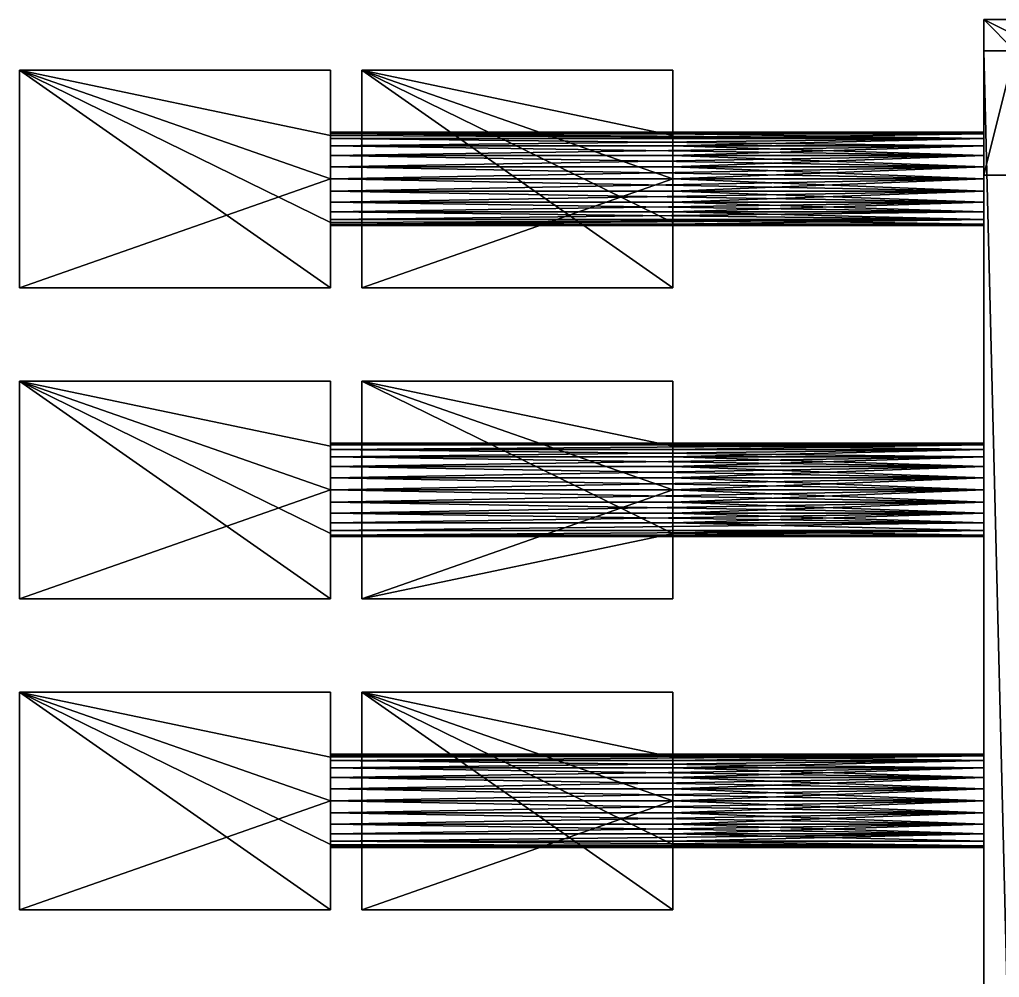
# Model space of a CAD drawing. Header units: metres. Extents: x -31 to 32, y 1.6 to 63.2.
# Drawn here: x -31 to 0.5, y 32.45 to 63.25 of the extents above; entities that cross this region are included whole.
import ezdxf

# ---------------------------------------------------------------- set-up
doc = ezdxf.new("R2010")
doc.units = ezdxf.units.M

msp = doc.modelspace()

# ---------------------------------------------------------------- linework, layer by layer
at = {"layer": 'STL2DXF'}
for points in [[(0, 6.25, -6.299), (32, 63.25, -6.299), (32, 6.25, -6.299)], [(32, 63.25, -6.299), (0, 6.25, -6.299), (0, 63.25, -6.299)], [(2, 63.25, 9.101), (0, 63.25, 1.201), (0, 63.25, 9.101)], [(0, 63.25, 1.201), (2, 63.25, 9.101), (3, 63.25, 7.201)], [(0, 63.25, 1.201), (3, 63.25, 7.201), (3, 63.25, 4.201)], [(0, 63.25, 9.101), (2, 62.25, 9.101), (2, 63.25, 9.101)], [(2, 62.25, 9.101), (0, 63.25, 9.101), (0, 62.25, 9.101)], [(3.5, 63.25, 4.201), (32, 63.25, -6.299), (0, 63.25, 0.701)], [(0, 63.25, 0.701), (32, 63.25, -6.299), (0, 63.25, -6.299)], [(3, 63.25, 4.201), (1, 62.25, 2.201), (0, 63.25, 1.201)], [(1, 62.25, 1.701), (3.5, 63.25, 4.201), (0, 63.25, 0.701)], [(0, 63.25, 0.701), (0, 58.25, -4.299), (1, 62.25, 1.701)], [(0, 63.25, 1.201), (1, 62.25, 2.201), (0, 58.25, -3.799)], [(0, 63.25, 9.101), (0, 62.25, 7.201), (0, 62.25, 9.101)], [(0, 58.25, -3.799), (0, 62.25, 7.201), (0, 63.25, 1.201)], [(0, 63.25, 1.201), (0, 62.25, 7.201), (0, 63.25, 9.101)], [(0, 6.25, 0.701), (0, 63.25, -6.299), (0, 6.25, -6.299)], [(0, 63.25, -6.299), (0, 6.25, 0.701), (0, 58.25, -4.299)], [(0, 63.25, -6.299), (0, 58.25, -4.299), (0, 63.25, 0.701)], [(0, 62.25, 7.201), (1, 21.9, 7.201), (1, 62.25, 7.201)], [(0, 1.65, 7.201), (1, 21.9, 7.201), (0, 62.25, 7.201)], [(0, 62.25, 9.101), (3, 62.25, 7.201), (2, 62.25, 9.101)], [(3, 62.25, 7.201), (0, 62.25, 9.101), (0, 62.25, 7.201)], [(3, 62.25, 7.201), (0, 62.25, 7.201), (1, 62.25, 7.201)], [(0, 58.25, -4.299), (1, 58.25, -3.299), (1, 62.25, 1.701)], [(0, 58.25, -3.799), (1, 62.25, 2.201), (1, 58.25, -2.799)], [(0, 62.25, 7.201), (0, 1.65, 6.201), (0, 1.65, 7.201)], [(0, 1.65, 6.201), (0, 62.25, 7.201), (0, 6.25, 0.701)], [(0, 6.25, 0.701), (0, 62.25, 7.201), (0, 58.25, -3.799)], [(-21, 61.625, 10.125), (-31, 61.625, 12.125), (-21, 61.625, 12.125)], [(-31, 61.625, 12.125), (-21, 61.625, 10.125), (-31, 61.625, 10.125)], [(-31, 61.625, 10.125), (-21, 54.625, 10.125), (-31, 54.625, 10.125)], [(-21, 54.625, 10.125), (-31, 61.625, 10.125), (-21, 56.722, 10.125)], [(-21, 56.722, 10.125), (-31, 61.625, 10.125), (-21, 59.528, 10.125)], [(-21, 59.528, 10.125), (-31, 61.625, 10.125), (-21, 61.625, 10.125)], [(-31, 54.625, 12.125), (-31, 61.625, 10.125), (-31, 54.625, 10.125)], [(-31, 61.625, 10.125), (-31, 54.625, 12.125), (-31, 61.625, 12.125)], [(-31, 54.625, 12.125), (-21, 58.125, 12.125), (-31, 61.625, 12.125)], [(-31, 61.625, 12.125), (-21, 58.125, 12.125), (-21, 61.625, 12.125)], [(-21, 61.625, 12.125), (-21, 59.528, 10.125), (-21, 61.625, 10.125)], [(-21, 59.528, 10.125), (-21, 61.625, 12.125), (-21, 59.574, 10.237)], [(-21, 59.574, 10.237), (-21, 61.625, 12.125), (-21, 59.625, 10.625)], [(-21, 59.625, 10.625), (-21, 61.625, 12.125), (-21, 59.574, 11.013)], [(-21, 59.574, 11.013), (-21, 61.625, 12.125), (-21, 59.424, 11.375)], [(-21, 59.424, 11.375), (-21, 61.625, 12.125), (-21, 59.186, 11.686)], [(-21, 59.186, 11.686), (-21, 61.625, 12.125), (-21, 58.875, 11.924)], [(-21, 58.875, 11.924), (-21, 61.625, 12.125), (-21, 58.513, 12.074)], [(-21, 58.513, 12.074), (-21, 61.625, 12.125), (-21, 58.125, 12.125)], [(-20, 54.625, 22.125), (-10, 58.125, 22.125), (-20, 61.625, 22.125)], [(-20, 61.625, 22.125), (-10, 58.125, 22.125), (-10, 61.625, 22.125)], [(-10, 61.625, 20.125), (-20, 61.625, 22.125), (-10, 61.625, 22.125)], [(-20, 61.625, 22.125), (-10, 61.625, 20.125), (-20, 61.625, 20.125)], [(-20, 54.625, 22.125), (-20, 61.625, 20.125), (-20, 54.625, 20.125)], [(-20, 61.625, 20.125), (-20, 54.625, 22.125), (-20, 61.625, 22.125)], [(-20, 61.625, 20.125), (-10, 54.625, 20.125), (-20, 54.625, 20.125)], [(-10, 54.625, 20.125), (-20, 61.625, 20.125), (-10, 56.722, 20.125)], [(-10, 56.722, 20.125), (-20, 61.625, 20.125), (-10, 59.528, 20.125)], [(-10, 59.528, 20.125), (-20, 61.625, 20.125), (-10, 61.625, 20.125)], [(-10, 59.574, 20.237), (-10, 61.625, 20.125), (-10, 59.528, 20.125)], [(-10, 61.625, 20.125), (-10, 59.574, 20.237), (-10, 61.625, 22.125)], [(-10, 61.625, 22.125), (-10, 59.574, 20.237), (-10, 59.625, 20.625)], [(-10, 61.625, 22.125), (-10, 59.625, 20.625), (-10, 59.574, 21.013)], [(-10, 61.625, 22.125), (-10, 59.574, 21.013), (-10, 59.424, 21.375)], [(-10, 61.625, 22.125), (-10, 59.424, 21.375), (-10, 59.186, 21.686)], [(-10, 61.625, 22.125), (-10, 59.186, 21.686), (-10, 58.875, 21.924)], [(-10, 61.625, 22.125), (-10, 58.875, 21.924), (-10, 58.513, 22.074)], [(-10, 61.625, 22.125), (-10, 58.513, 22.074), (-10, 58.125, 22.125)], [(0, 59.625, 10.625), (-21, 59.574, 11.013), (0, 59.574, 11.013)], [(-21, 59.574, 11.013), (0, 59.625, 10.625), (-21, 59.625, 10.625)], [(-21, 59.574, 10.237), (0, 59.625, 10.625), (0, 59.574, 10.237)], [(0, 59.625, 10.625), (-21, 59.574, 10.237), (-21, 59.625, 10.625)], [(-21, 59.574, 11.013), (0, 59.424, 11.375), (0, 59.574, 11.013)], [(0, 59.424, 11.375), (-21, 59.574, 11.013), (-21, 59.424, 11.375)], [(0, 59.424, 9.875), (-21, 59.574, 10.237), (0, 59.574, 10.237)], [(-21, 59.574, 10.237), (0, 59.424, 9.875), (-21, 59.528, 10.125)], [(-10, 59.625, 20.625), (0, 59.574, 21.013), (0, 59.625, 20.625)], [(0, 59.574, 21.013), (-10, 59.625, 20.625), (-10, 59.574, 21.013)], [(-10, 59.574, 20.237), (0, 59.625, 20.625), (0, 59.574, 20.237)], [(0, 59.625, 20.625), (-10, 59.574, 20.237), (-10, 59.625, 20.625)], [(0, 59.574, 21.013), (-10, 59.424, 21.375), (0, 59.424, 21.375)], [(-10, 59.424, 21.375), (0, 59.574, 21.013), (-10, 59.574, 21.013)], [(0, 59.424, 19.875), (-10, 59.574, 20.237), (0, 59.574, 20.237)], [(-10, 59.574, 20.237), (0, 59.424, 19.875), (-10, 59.424, 19.875)], [(-10, 59.574, 20.237), (-10, 59.424, 19.875), (-10, 59.528, 20.125)], [(0, 56.625, 10.625), (0, 59.574, 10.237), (0, 59.625, 10.625)], [(0, 56.625, 10.625), (0, 59.625, 10.625), (0, 59.574, 11.013)], [(0, 56.676, 20.237), (0, 59.574, 20.237), (0, 59.625, 20.625)], [(0, 56.676, 20.237), (0, 59.625, 20.625), (0, 56.625, 20.625)], [(0, 56.625, 20.625), (0, 59.625, 20.625), (0, 59.574, 21.013)], [(0, 56.826, 9.875), (0, 59.424, 9.875), (0, 59.574, 10.237)], [(0, 56.826, 9.875), (0, 59.574, 10.237), (0, 56.676, 10.237)], [(0, 56.676, 10.237), (0, 59.574, 10.237), (0, 56.625, 10.625)], [(0, 56.625, 10.625), (0, 59.574, 11.013), (0, 56.676, 11.013)], [(0, 56.676, 11.013), (0, 59.574, 11.013), (0, 59.424, 11.375)], [(0, 56.826, 19.875), (0, 59.424, 19.875), (0, 59.574, 20.237)], [(0, 56.826, 19.875), (0, 59.574, 20.237), (0, 56.676, 20.237)], [(0, 56.625, 20.625), (0, 59.574, 21.013), (0, 56.676, 21.013)], [(0, 56.676, 21.013), (0, 59.574, 21.013), (0, 56.826, 21.375)], [(0, 56.826, 21.375), (0, 59.574, 21.013), (0, 59.424, 21.375)], [(-21, 59.424, 9.875), (-21, 56.722, 10.125), (-21, 59.528, 10.125)], [(-21, 59.424, 9.875), (-21, 59.528, 10.125), (0, 59.424, 9.875)], [(-21, 59.186, 9.564), (-21, 56.826, 9.875), (-21, 59.424, 9.875)], [(-21, 59.424, 9.875), (-21, 56.826, 9.875), (-21, 56.722, 10.125)], [(-21, 59.424, 11.375), (0, 59.186, 11.686), (0, 59.424, 11.375)], [(0, 59.186, 11.686), (-21, 59.424, 11.375), (-21, 59.186, 11.686)], [(-21, 59.186, 9.564), (0, 59.424, 9.875), (0, 59.186, 9.564)], [(0, 59.424, 9.875), (-21, 59.186, 9.564), (-21, 59.424, 9.875)], [(-10, 59.424, 19.875), (-10, 56.722, 20.125), (-10, 59.528, 20.125)], [(-10, 59.186, 19.564), (0, 59.424, 19.875), (0, 59.186, 19.564)], [(0, 59.424, 19.875), (-10, 59.186, 19.564), (-10, 59.424, 19.875)], [(0, 59.424, 21.375), (-10, 59.186, 21.686), (0, 59.186, 21.686)], [(-10, 59.186, 21.686), (0, 59.424, 21.375), (-10, 59.424, 21.375)], [(-10, 59.186, 19.564), (-10, 56.826, 19.875), (-10, 59.424, 19.875)], [(-10, 59.424, 19.875), (-10, 56.826, 19.875), (-10, 56.722, 20.125)], [(0, 57.064, 9.564), (0, 59.186, 9.564), (0, 59.424, 9.875)], [(0, 57.064, 9.564), (0, 59.424, 9.875), (0, 56.826, 9.875)], [(0, 56.676, 11.013), (0, 59.424, 11.375), (0, 56.826, 11.375)], [(0, 56.826, 11.375), (0, 59.424, 11.375), (0, 57.064, 11.686)], [(0, 57.064, 11.686), (0, 59.424, 11.375), (0, 59.186, 11.686)], [(0, 57.064, 19.564), (0, 59.186, 19.564), (0, 59.424, 19.875)], [(0, 57.064, 19.564), (0, 59.424, 19.875), (0, 56.826, 19.875)], [(0, 56.826, 21.375), (0, 59.424, 21.375), (0, 59.186, 21.686)], [(-21, 58.875, 9.326), (-21, 57.064, 9.564), (-21, 59.186, 9.564)], [(-21, 59.186, 9.564), (-21, 57.064, 9.564), (-21, 56.826, 9.875)], [(0, 59.186, 11.686), (-21, 58.875, 11.924), (0, 58.875, 11.924)], [(-21, 58.875, 11.924), (0, 59.186, 11.686), (-21, 59.186, 11.686)], [(-21, 59.186, 9.564), (0, 58.875, 9.326), (-21, 58.875, 9.326)], [(0, 58.875, 9.326), (-21, 59.186, 9.564), (0, 59.186, 9.564)], [(0, 59.186, 21.686), (-10, 58.875, 21.924), (0, 58.875, 21.924)], [(-10, 58.875, 21.924), (0, 59.186, 21.686), (-10, 59.186, 21.686)], [(-10, 59.186, 19.564), (0, 58.875, 19.326), (-10, 58.875, 19.326)], [(0, 58.875, 19.326), (-10, 59.186, 19.564), (0, 59.186, 19.564)], [(-10, 58.875, 19.326), (-10, 57.064, 19.564), (-10, 59.186, 19.564)], [(-10, 59.186, 19.564), (-10, 57.064, 19.564), (-10, 56.826, 19.875)], [(0, 57.064, 9.564), (0, 58.875, 9.326), (0, 59.186, 9.564)], [(0, 57.064, 11.686), (0, 59.186, 11.686), (0, 58.875, 11.924)], [(0, 57.375, 19.326), (0, 58.875, 19.326), (0, 59.186, 19.564)], [(0, 57.375, 19.326), (0, 59.186, 19.564), (0, 57.064, 19.564)], [(0, 56.826, 21.375), (0, 59.186, 21.686), (0, 57.064, 21.686)], [(0, 57.064, 21.686), (0, 59.186, 21.686), (0, 58.875, 21.924)], [(-21, 58.513, 9.176), (-21, 57.375, 9.326), (-21, 58.875, 9.326)], [(-21, 58.875, 9.326), (-21, 57.375, 9.326), (-21, 57.064, 9.564)], [(0, 58.875, 11.924), (-21, 58.513, 12.074), (0, 58.513, 12.074)], [(-21, 58.513, 12.074), (0, 58.875, 11.924), (-21, 58.875, 11.924)], [(-21, 58.875, 9.326), (0, 58.513, 9.176), (-21, 58.513, 9.176)], [(0, 58.513, 9.176), (-21, 58.875, 9.326), (0, 58.875, 9.326)], [(-10, 58.875, 19.326), (0, 58.513, 19.176), (-10, 58.513, 19.176)], [(0, 58.513, 19.176), (-10, 58.875, 19.326), (0, 58.875, 19.326)], [(0, 58.875, 21.924), (-10, 58.513, 22.074), (0, 58.513, 22.074)], [(-10, 58.513, 22.074), (0, 58.875, 21.924), (-10, 58.875, 21.924)], [(-10, 58.513, 19.176), (-10, 57.375, 19.326), (-10, 58.875, 19.326)], [(-10, 58.875, 19.326), (-10, 57.375, 19.326), (-10, 57.064, 19.564)], [(0, 57.737, 9.176), (0, 58.513, 9.176), (0, 58.875, 9.326)], [(0, 57.737, 9.176), (0, 58.875, 9.326), (0, 57.375, 9.326)], [(0, 57.375, 9.326), (0, 58.875, 9.326), (0, 57.064, 9.564)], [(0, 57.064, 11.686), (0, 58.875, 11.924), (0, 57.375, 11.924)], [(0, 57.375, 11.924), (0, 58.875, 11.924), (0, 58.513, 12.074)], [(0, 57.737, 19.176), (0, 58.513, 19.176), (0, 58.875, 19.326)], [(0, 57.737, 19.176), (0, 58.875, 19.326), (0, 57.375, 19.326)], [(0, 57.064, 21.686), (0, 58.875, 21.924), (0, 57.375, 21.924)], [(0, 57.375, 21.924), (0, 58.875, 21.924), (0, 58.513, 22.074)], [(-21, 57.737, 9.176), (-21, 58.513, 9.176), (-21, 58.125, 9.125)], [(-21, 58.513, 9.176), (-21, 57.737, 9.176), (-21, 57.375, 9.326)], [(0, 58.513, 12.074), (-21, 58.125, 12.125), (0, 58.125, 12.125)], [(-21, 58.125, 12.125), (0, 58.513, 12.074), (-21, 58.513, 12.074)], [(-21, 58.513, 9.176), (0, 58.125, 9.125), (-21, 58.125, 9.125)], [(0, 58.125, 9.125), (-21, 58.513, 9.176), (0, 58.513, 9.176)], [(-10, 58.513, 19.176), (0, 58.125, 19.125), (-10, 58.125, 19.125)], [(0, 58.125, 19.125), (-10, 58.513, 19.176), (0, 58.513, 19.176)], [(0, 58.513, 22.074), (-10, 58.125, 22.125), (0, 58.125, 22.125)], [(-10, 58.125, 22.125), (0, 58.513, 22.074), (-10, 58.513, 22.074)], [(-10, 57.737, 19.176), (-10, 58.513, 19.176), (-10, 58.125, 19.125)], [(-10, 58.513, 19.176), (-10, 57.737, 19.176), (-10, 57.375, 19.326)], [(0, 58.513, 9.176), (0, 57.737, 9.176), (0, 58.125, 9.125)], [(0, 57.375, 11.924), (0, 58.513, 12.074), (0, 57.737, 12.074)], [(0, 57.737, 12.074), (0, 58.513, 12.074), (0, 58.125, 12.125)], [(0, 58.513, 19.176), (0, 57.737, 19.176), (0, 58.125, 19.125)], [(0, 57.375, 21.924), (0, 58.513, 22.074), (0, 57.737, 22.074)], [(0, 57.737, 22.074), (0, 58.513, 22.074), (0, 58.125, 22.125)], [(-21, 58.125, 12.125), (-31, 54.625, 12.125), (-21, 54.625, 12.125)], [(-21, 58.125, 9.125), (0, 57.737, 9.176), (-21, 57.737, 9.176)], [(0, 57.737, 9.176), (-21, 58.125, 9.125), (0, 58.125, 9.125)], [(0, 58.125, 12.125), (-21, 57.737, 12.074), (0, 57.737, 12.074)], [(-21, 57.737, 12.074), (0, 58.125, 12.125), (-21, 58.125, 12.125)], [(-21, 54.625, 12.125), (-21, 57.737, 12.074), (-21, 58.125, 12.125)], [(-10, 58.125, 22.125), (-20, 54.625, 22.125), (-10, 54.625, 22.125)], [(0, 58.125, 22.125), (-10, 57.737, 22.074), (0, 57.737, 22.074)], [(-10, 57.737, 22.074), (0, 58.125, 22.125), (-10, 58.125, 22.125)], [(-10, 58.125, 19.125), (0, 57.737, 19.176), (-10, 57.737, 19.176)], [(0, 57.737, 19.176), (-10, 58.125, 19.125), (0, 58.125, 19.125)], [(-10, 54.625, 22.125), (-10, 57.737, 22.074), (-10, 58.125, 22.125)], [(1, 58.25, -3.299), (0, 58.25, -3.799), (1, 58.25, -2.799)], [(0, 58.25, -3.799), (1, 58.25, -3.299), (0, 58.25, -4.299)], [(0, 58.25, -4.299), (0, 6.25, 0.701), (0, 58.25, -3.799)], [(-21, 57.737, 9.176), (0, 57.375, 9.326), (-21, 57.375, 9.326)], [(0, 57.375, 9.326), (-21, 57.737, 9.176), (0, 57.737, 9.176)], [(0, 57.737, 12.074), (-21, 57.375, 11.924), (0, 57.375, 11.924)], [(-21, 57.375, 11.924), (0, 57.737, 12.074), (-21, 57.737, 12.074)], [(-21, 54.625, 12.125), (-21, 57.375, 11.924), (-21, 57.737, 12.074)], [(0, 57.737, 22.074), (-10, 57.375, 21.924), (0, 57.375, 21.924)], [(-10, 57.375, 21.924), (0, 57.737, 22.074), (-10, 57.737, 22.074)], [(-10, 57.737, 19.176), (0, 57.375, 19.326), (-10, 57.375, 19.326)], [(0, 57.375, 19.326), (-10, 57.737, 19.176), (0, 57.737, 19.176)], [(-10, 54.625, 22.125), (-10, 57.375, 21.924), (-10, 57.737, 22.074)], [(-21, 57.375, 9.326), (0, 57.064, 9.564), (-21, 57.064, 9.564)], [(0, 57.064, 9.564), (-21, 57.375, 9.326), (0, 57.375, 9.326)], [(0, 57.375, 11.924), (-21, 57.064, 11.686), (0, 57.064, 11.686)], [(-21, 57.064, 11.686), (0, 57.375, 11.924), (-21, 57.375, 11.924)], [(-21, 54.625, 12.125), (-21, 57.064, 11.686), (-21, 57.375, 11.924)], [(0, 57.375, 21.924), (-10, 57.064, 21.686), (0, 57.064, 21.686)], [(-10, 57.064, 21.686), (0, 57.375, 21.924), (-10, 57.375, 21.924)], [(-10, 57.375, 19.326), (0, 57.064, 19.564), (-10, 57.064, 19.564)], [(0, 57.064, 19.564), (-10, 57.375, 19.326), (0, 57.375, 19.326)], [(-10, 54.625, 22.125), (-10, 57.064, 21.686), (-10, 57.375, 21.924)], [(-21, 56.826, 9.875), (0, 57.064, 9.564), (0, 56.826, 9.875)], [(0, 57.064, 9.564), (-21, 56.826, 9.875), (-21, 57.064, 9.564)], [(-21, 57.064, 11.686), (0, 56.826, 11.375), (0, 57.064, 11.686)], [(0, 56.826, 11.375), (-21, 57.064, 11.686), (-21, 56.826, 11.375)], [(-21, 54.625, 12.125), (-21, 56.826, 11.375), (-21, 57.064, 11.686)], [(-10, 57.064, 21.686), (0, 56.826, 21.375), (0, 57.064, 21.686)], [(0, 56.826, 21.375), (-10, 57.064, 21.686), (-10, 56.826, 21.375)], [(0, 56.826, 19.875), (-10, 57.064, 19.564), (0, 57.064, 19.564)], [(-10, 57.064, 19.564), (0, 56.826, 19.875), (-10, 56.826, 19.875)], [(-10, 54.625, 22.125), (-10, 56.826, 21.375), (-10, 57.064, 21.686)], [(-21, 56.676, 10.237), (0, 56.826, 9.875), (0, 56.676, 10.237)], [(0, 56.826, 9.875), (-21, 56.676, 10.237), (-21, 56.722, 10.125)], [(0, 56.826, 9.875), (-21, 56.722, 10.125), (-21, 56.826, 9.875)], [(0, 56.826, 11.375), (-21, 56.676, 11.013), (0, 56.676, 11.013)], [(-21, 56.676, 11.013), (0, 56.826, 11.375), (-21, 56.826, 11.375)], [(-21, 54.625, 12.125), (-21, 56.676, 11.013), (-21, 56.826, 11.375)], [(-21, 56.676, 10.237), (-21, 54.625, 10.125), (-21, 56.722, 10.125)], [(-10, 56.826, 21.375), (0, 56.676, 21.013), (0, 56.826, 21.375)], [(0, 56.676, 21.013), (-10, 56.826, 21.375), (-10, 56.676, 21.013)], [(-10, 56.676, 20.237), (0, 56.826, 19.875), (0, 56.676, 20.237)], [(0, 56.826, 19.875), (-10, 56.676, 20.237), (-10, 56.826, 19.875)], [(-10, 56.826, 19.875), (-10, 56.676, 20.237), (-10, 56.722, 20.125)], [(-10, 54.625, 22.125), (-10, 56.676, 21.013), (-10, 56.826, 21.375)], [(-10, 56.676, 20.237), (-10, 54.625, 20.125), (-10, 56.722, 20.125)], [(0, 56.625, 10.625), (-21, 56.676, 10.237), (0, 56.676, 10.237)], [(-21, 56.676, 10.237), (0, 56.625, 10.625), (-21, 56.625, 10.625)], [(-21, 56.676, 11.013), (0, 56.625, 10.625), (0, 56.676, 11.013)], [(0, 56.625, 10.625), (-21, 56.676, 11.013), (-21, 56.625, 10.625)], [(-21, 54.625, 10.125), (-21, 56.676, 10.237), (-21, 54.625, 12.125)], [(-21, 54.625, 12.125), (-21, 56.676, 10.237), (-21, 56.625, 10.625)], [(-21, 54.625, 12.125), (-21, 56.625, 10.625), (-21, 56.676, 11.013)], [(-10, 56.625, 20.625), (0, 56.676, 20.237), (0, 56.625, 20.625)], [(0, 56.676, 20.237), (-10, 56.625, 20.625), (-10, 56.676, 20.237)], [(0, 56.676, 21.013), (-10, 56.625, 20.625), (0, 56.625, 20.625)], [(-10, 56.625, 20.625), (0, 56.676, 21.013), (-10, 56.676, 21.013)], [(-10, 54.625, 20.125), (-10, 56.676, 20.237), (-10, 54.625, 22.125)], [(-10, 54.625, 22.125), (-10, 56.676, 20.237), (-10, 56.625, 20.625)], [(-10, 54.625, 22.125), (-10, 56.625, 20.625), (-10, 56.676, 21.013)], [(-31, 54.625, 12.125), (-21, 54.625, 10.125), (-21, 54.625, 12.125)], [(-21, 54.625, 10.125), (-31, 54.625, 12.125), (-31, 54.625, 10.125)], [(-10, 54.625, 22.125), (-20, 54.625, 20.125), (-10, 54.625, 20.125)], [(-20, 54.625, 20.125), (-10, 54.625, 22.125), (-20, 54.625, 22.125)], [(-31, 44.625, 12.125), (-21, 48.125, 12.125), (-31, 51.625, 12.125)], [(-31, 51.625, 12.125), (-21, 48.125, 12.125), (-21, 51.625, 12.125)], [(-21, 51.625, 10.125), (-31, 51.625, 12.125), (-21, 51.625, 12.125)], [(-31, 51.625, 12.125), (-21, 51.625, 10.125), (-31, 51.625, 10.125)], [(-31, 51.625, 10.125), (-21, 44.625, 10.125), (-31, 44.625, 10.125)], [(-21, 44.625, 10.125), (-31, 51.625, 10.125), (-21, 46.722, 10.125)], [(-21, 46.722, 10.125), (-31, 51.625, 10.125), (-21, 49.528, 10.125)], [(-21, 49.528, 10.125), (-31, 51.625, 10.125), (-21, 51.625, 10.125)], [(-31, 44.625, 10.125), (-31, 51.625, 12.125), (-31, 51.625, 10.125)], [(-31, 51.625, 12.125), (-31, 44.625, 10.125), (-31, 44.625, 12.125)], [(-21, 51.625, 12.125), (-21, 49.528, 10.125), (-21, 51.625, 10.125)], [(-21, 49.528, 10.125), (-21, 51.625, 12.125), (-21, 49.574, 10.237)], [(-21, 49.574, 10.237), (-21, 51.625, 12.125), (-21, 49.625, 10.625)], [(-21, 49.625, 10.625), (-21, 51.625, 12.125), (-21, 49.574, 11.013)], [(-21, 49.574, 11.013), (-21, 51.625, 12.125), (-21, 49.424, 11.375)], [(-21, 49.424, 11.375), (-21, 51.625, 12.125), (-21, 49.186, 11.686)], [(-21, 49.186, 11.686), (-21, 51.625, 12.125), (-21, 48.875, 11.924)], [(-21, 48.875, 11.924), (-21, 51.625, 12.125), (-21, 48.513, 12.074)], [(-21, 48.513, 12.074), (-21, 51.625, 12.125), (-21, 48.125, 12.125)], [(-20, 44.625, 22.125), (-10, 48.125, 22.125), (-20, 51.625, 22.125)], [(-20, 51.625, 22.125), (-10, 48.125, 22.125), (-10, 51.625, 22.125)], [(-20, 51.625, 20.125), (-10, 51.625, 22.125), (-10, 51.625, 20.125)], [(-10, 51.625, 22.125), (-20, 51.625, 20.125), (-20, 51.625, 22.125)], [(-20, 44.625, 22.125), (-20, 51.625, 20.125), (-20, 44.625, 20.125)], [(-20, 51.625, 20.125), (-20, 44.625, 22.125), (-20, 51.625, 22.125)], [(-10, 46.722, 20.125), (-20, 44.625, 20.125), (-20, 51.625, 20.125)], [(-10, 46.722, 20.125), (-20, 51.625, 20.125), (-10, 49.528, 20.125)], [(-10, 49.528, 20.125), (-20, 51.625, 20.125), (-10, 51.625, 20.125)], [(-10, 49.574, 20.237), (-10, 51.625, 20.125), (-10, 49.528, 20.125)], [(-10, 51.625, 20.125), (-10, 49.574, 20.237), (-10, 51.625, 22.125)], [(-10, 51.625, 22.125), (-10, 49.574, 20.237), (-10, 49.625, 20.625)], [(-10, 51.625, 22.125), (-10, 49.625, 20.625), (-10, 49.574, 21.013)], [(-10, 51.625, 22.125), (-10, 49.574, 21.013), (-10, 49.424, 21.375)], [(-10, 51.625, 22.125), (-10, 49.424, 21.375), (-10, 49.186, 21.686)], [(-10, 51.625, 22.125), (-10, 49.186, 21.686), (-10, 48.875, 21.924)], [(-10, 51.625, 22.125), (-10, 48.875, 21.924), (-10, 48.513, 22.074)], [(-10, 51.625, 22.125), (-10, 48.513, 22.074), (-10, 48.125, 22.125)], [(-21, 49.625, 10.625), (0, 49.574, 11.013), (0, 49.625, 10.625)], [(0, 49.574, 11.013), (-21, 49.625, 10.625), (-21, 49.574, 11.013)], [(-21, 49.574, 10.237), (0, 49.625, 10.625), (0, 49.574, 10.237)], [(0, 49.625, 10.625), (-21, 49.574, 10.237), (-21, 49.625, 10.625)], [(0, 49.574, 11.013), (-21, 49.424, 11.375), (0, 49.424, 11.375)], [(-21, 49.424, 11.375), (0, 49.574, 11.013), (-21, 49.574, 11.013)], [(-21, 49.424, 9.875), (0, 49.574, 10.237), (0, 49.424, 9.875)], [(0, 49.574, 10.237), (-21, 49.424, 9.875), (-21, 49.574, 10.237)], [(-21, 49.574, 10.237), (-21, 49.424, 9.875), (-21, 49.528, 10.125)], [(-21, 49.424, 9.875), (-21, 46.722, 10.125), (-21, 49.528, 10.125)], [(-10, 49.625, 20.625), (0, 49.574, 21.013), (0, 49.625, 20.625)], [(0, 49.574, 21.013), (-10, 49.625, 20.625), (-10, 49.574, 21.013)], [(0, 49.574, 20.237), (-10, 49.625, 20.625), (0, 49.625, 20.625)], [(-10, 49.625, 20.625), (0, 49.574, 20.237), (-10, 49.574, 20.237)], [(-10, 49.574, 21.013), (0, 49.424, 21.375), (0, 49.574, 21.013)], [(0, 49.424, 21.375), (-10, 49.574, 21.013), (-10, 49.424, 21.375)], [(-10, 49.424, 19.875), (0, 49.574, 20.237), (0, 49.424, 19.875)], [(0, 49.574, 20.237), (-10, 49.424, 19.875), (-10, 49.528, 20.125)], [(-10, 49.574, 20.237), (0, 49.574, 20.237), (-10, 49.528, 20.125)], [(-10, 49.424, 19.875), (-10, 46.722, 20.125), (-10, 49.528, 20.125)], [(0, 46.625, 10.625), (0, 49.574, 10.237), (0, 49.625, 10.625)], [(0, 46.625, 10.625), (0, 49.625, 10.625), (0, 49.574, 11.013)], [(0, 46.676, 20.237), (0, 49.574, 20.237), (0, 49.625, 20.625)], [(0, 46.676, 20.237), (0, 49.625, 20.625), (0, 46.625, 20.625)], [(0, 46.625, 20.625), (0, 49.625, 20.625), (0, 49.574, 21.013)], [(0, 46.826, 9.875), (0, 49.424, 9.875), (0, 49.574, 10.237)], [(0, 46.826, 9.875), (0, 49.574, 10.237), (0, 46.676, 10.237)], [(0, 46.676, 10.237), (0, 49.574, 10.237), (0, 46.625, 10.625)], [(0, 46.625, 10.625), (0, 49.574, 11.013), (0, 46.676, 11.013)], [(0, 46.676, 11.013), (0, 49.574, 11.013), (0, 46.826, 11.375)], [(0, 46.826, 11.375), (0, 49.574, 11.013), (0, 49.424, 11.375)], [(0, 46.826, 19.875), (0, 49.424, 19.875), (0, 49.574, 20.237)], [(0, 46.826, 19.875), (0, 49.574, 20.237), (0, 46.676, 20.237)], [(0, 46.625, 20.625), (0, 49.574, 21.013), (0, 46.676, 21.013)], [(0, 46.676, 21.013), (0, 49.574, 21.013), (0, 46.826, 21.375)], [(0, 46.826, 21.375), (0, 49.574, 21.013), (0, 49.424, 21.375)], [(-21, 49.186, 9.564), (-21, 46.826, 9.875), (-21, 49.424, 9.875)], [(-21, 49.424, 9.875), (-21, 46.826, 9.875), (-21, 46.722, 10.125)], [(-21, 49.424, 11.375), (0, 49.186, 11.686), (0, 49.424, 11.375)], [(0, 49.186, 11.686), (-21, 49.424, 11.375), (-21, 49.186, 11.686)], [(-21, 49.186, 9.564), (0, 49.424, 9.875), (0, 49.186, 9.564)], [(0, 49.424, 9.875), (-21, 49.186, 9.564), (-21, 49.424, 9.875)], [(-21, 48.875, 9.326), (-21, 47.064, 9.564), (-21, 49.186, 9.564)], [(-21, 49.186, 9.564), (-21, 47.064, 9.564), (-21, 46.826, 9.875)], [(0, 49.186, 11.686), (-21, 48.875, 11.924), (0, 48.875, 11.924)], [(-21, 48.875, 11.924), (0, 49.186, 11.686), (-21, 49.186, 11.686)], [(-21, 49.186, 9.564), (0, 48.875, 9.326), (-21, 48.875, 9.326)], [(0, 48.875, 9.326), (-21, 49.186, 9.564), (0, 49.186, 9.564)], [(0, 49.424, 21.375), (-10, 49.186, 21.686), (0, 49.186, 21.686)], [(-10, 49.186, 21.686), (0, 49.424, 21.375), (-10, 49.424, 21.375)], [(-10, 49.186, 19.564), (0, 49.424, 19.875), (0, 49.186, 19.564)], [(0, 49.424, 19.875), (-10, 49.186, 19.564), (-10, 49.424, 19.875)], [(-10, 49.186, 19.564), (-10, 46.826, 19.875), (-10, 49.424, 19.875)], [(-10, 49.424, 19.875), (-10, 46.826, 19.875), (-10, 46.722, 20.125)], [(0, 49.186, 21.686), (-10, 48.875, 21.924), (0, 48.875, 21.924)], [(-10, 48.875, 21.924), (0, 49.186, 21.686), (-10, 49.186, 21.686)], [(-10, 49.186, 19.564), (0, 48.875, 19.326), (-10, 48.875, 19.326)], [(0, 48.875, 19.326), (-10, 49.186, 19.564), (0, 49.186, 19.564)], [(-10, 48.875, 19.326), (-10, 47.064, 19.564), (-10, 49.186, 19.564)], [(-10, 49.186, 19.564), (-10, 47.064, 19.564), (-10, 46.826, 19.875)], [(0, 47.064, 9.564), (0, 49.186, 9.564), (0, 49.424, 9.875)], [(0, 47.064, 9.564), (0, 49.424, 9.875), (0, 46.826, 9.875)], [(0, 46.826, 11.375), (0, 49.424, 11.375), (0, 47.064, 11.686)], [(0, 47.064, 11.686), (0, 49.424, 11.375), (0, 49.186, 11.686)], [(0, 47.064, 19.564), (0, 49.186, 19.564), (0, 49.424, 19.875)], [(0, 47.064, 19.564), (0, 49.424, 19.875), (0, 46.826, 19.875)], [(0, 46.826, 21.375), (0, 49.424, 21.375), (0, 49.186, 21.686)], [(0, 47.064, 9.564), (0, 48.875, 9.326), (0, 49.186, 9.564)], [(0, 47.064, 11.686), (0, 49.186, 11.686), (0, 48.875, 11.924)], [(0, 47.375, 19.326), (0, 48.875, 19.326), (0, 49.186, 19.564)], [(0, 47.375, 19.326), (0, 49.186, 19.564), (0, 47.064, 19.564)], [(0, 46.826, 21.375), (0, 49.186, 21.686), (0, 47.064, 21.686)], [(0, 47.064, 21.686), (0, 49.186, 21.686), (0, 48.875, 21.924)], [(-21, 48.513, 9.176), (-21, 47.375, 9.326), (-21, 48.875, 9.326)], [(-21, 48.875, 9.326), (-21, 47.375, 9.326), (-21, 47.064, 9.564)], [(0, 48.875, 11.924), (-21, 48.513, 12.074), (0, 48.513, 12.074)], [(-21, 48.513, 12.074), (0, 48.875, 11.924), (-21, 48.875, 11.924)], [(-21, 48.875, 9.326), (0, 48.513, 9.176), (-21, 48.513, 9.176)], [(0, 48.513, 9.176), (-21, 48.875, 9.326), (0, 48.875, 9.326)], [(0, 48.875, 21.924), (-10, 48.513, 22.074), (0, 48.513, 22.074)], [(-10, 48.513, 22.074), (0, 48.875, 21.924), (-10, 48.875, 21.924)], [(-10, 48.875, 19.326), (0, 48.513, 19.176), (-10, 48.513, 19.176)], [(0, 48.513, 19.176), (-10, 48.875, 19.326), (0, 48.875, 19.326)], [(-10, 48.513, 19.176), (-10, 47.375, 19.326), (-10, 48.875, 19.326)], [(-10, 48.875, 19.326), (-10, 47.375, 19.326), (-10, 47.064, 19.564)], [(0, 47.737, 9.176), (0, 48.513, 9.176), (0, 48.875, 9.326)], [(0, 47.737, 9.176), (0, 48.875, 9.326), (0, 47.375, 9.326)], [(0, 47.375, 9.326), (0, 48.875, 9.326), (0, 47.064, 9.564)], [(0, 47.064, 11.686), (0, 48.875, 11.924), (0, 47.375, 11.924)], [(0, 47.375, 11.924), (0, 48.875, 11.924), (0, 48.513, 12.074)], [(0, 47.737, 19.176), (0, 48.513, 19.176), (0, 48.875, 19.326)], [(0, 47.737, 19.176), (0, 48.875, 19.326), (0, 47.375, 19.326)], [(0, 47.064, 21.686), (0, 48.875, 21.924), (0, 47.375, 21.924)], [(0, 47.375, 21.924), (0, 48.875, 21.924), (0, 47.737, 22.074)], [(0, 47.737, 22.074), (0, 48.875, 21.924), (0, 48.513, 22.074)], [(-21, 47.737, 9.176), (-21, 48.513, 9.176), (-21, 48.125, 9.125)], [(-21, 48.513, 9.176), (-21, 47.737, 9.176), (-21, 47.375, 9.326)], [(0, 48.513, 12.074), (-21, 48.125, 12.125), (0, 48.125, 12.125)], [(-21, 48.125, 12.125), (0, 48.513, 12.074), (-21, 48.513, 12.074)], [(-21, 48.513, 9.176), (0, 48.125, 9.125), (-21, 48.125, 9.125)], [(0, 48.125, 9.125), (-21, 48.513, 9.176), (0, 48.513, 9.176)], [(0, 48.513, 22.074), (-10, 48.125, 22.125), (0, 48.125, 22.125)], [(-10, 48.125, 22.125), (0, 48.513, 22.074), (-10, 48.513, 22.074)], [(-10, 48.513, 19.176), (0, 48.125, 19.125), (-10, 48.125, 19.125)], [(0, 48.125, 19.125), (-10, 48.513, 19.176), (0, 48.513, 19.176)], [(-10, 47.737, 19.176), (-10, 48.513, 19.176), (-10, 48.125, 19.125)], [(-10, 48.513, 19.176), (-10, 47.737, 19.176), (-10, 47.375, 19.326)], [(0, 48.513, 9.176), (0, 47.737, 9.176), (0, 48.125, 9.125)], [(0, 47.375, 11.924), (0, 48.513, 12.074), (0, 47.737, 12.074)], [(0, 47.737, 12.074), (0, 48.513, 12.074), (0, 48.125, 12.125)], [(0, 48.513, 19.176), (0, 47.737, 19.176), (0, 48.125, 19.125)], [(0, 47.737, 22.074), (0, 48.513, 22.074), (0, 48.125, 22.125)], [(-21, 48.125, 12.125), (-31, 44.625, 12.125), (-21, 44.625, 12.125)], [(-21, 48.125, 9.125), (0, 47.737, 9.176), (-21, 47.737, 9.176)], [(0, 47.737, 9.176), (-21, 48.125, 9.125), (0, 48.125, 9.125)], [(0, 48.125, 12.125), (-21, 47.737, 12.074), (0, 47.737, 12.074)], [(-21, 47.737, 12.074), (0, 48.125, 12.125), (-21, 48.125, 12.125)], [(-21, 44.625, 12.125), (-21, 47.737, 12.074), (-21, 48.125, 12.125)], [(-10, 48.125, 22.125), (-20, 44.625, 22.125), (-10, 44.625, 22.125)], [(0, 48.125, 22.125), (-10, 47.737, 22.074), (0, 47.737, 22.074)], [(-10, 47.737, 22.074), (0, 48.125, 22.125), (-10, 48.125, 22.125)], [(-10, 48.125, 19.125), (0, 47.737, 19.176), (-10, 47.737, 19.176)], [(0, 47.737, 19.176), (-10, 48.125, 19.125), (0, 48.125, 19.125)], [(-10, 44.625, 22.125), (-10, 47.737, 22.074), (-10, 48.125, 22.125)], [(-21, 47.737, 9.176), (0, 47.375, 9.326), (-21, 47.375, 9.326)], [(0, 47.375, 9.326), (-21, 47.737, 9.176), (0, 47.737, 9.176)], [(0, 47.737, 12.074), (-21, 47.375, 11.924), (0, 47.375, 11.924)], [(-21, 47.375, 11.924), (0, 47.737, 12.074), (-21, 47.737, 12.074)], [(-21, 44.625, 12.125), (-21, 47.375, 11.924), (-21, 47.737, 12.074)], [(0, 47.737, 22.074), (-10, 47.375, 21.924), (0, 47.375, 21.924)], [(-10, 47.375, 21.924), (0, 47.737, 22.074), (-10, 47.737, 22.074)], [(-10, 47.737, 19.176), (0, 47.375, 19.326), (-10, 47.375, 19.326)], [(0, 47.375, 19.326), (-10, 47.737, 19.176), (0, 47.737, 19.176)], [(-10, 44.625, 22.125), (-10, 47.375, 21.924), (-10, 47.737, 22.074)], [(-21, 47.375, 9.326), (0, 47.064, 9.564), (-21, 47.064, 9.564)], [(0, 47.064, 9.564), (-21, 47.375, 9.326), (0, 47.375, 9.326)], [(0, 47.375, 11.924), (-21, 47.064, 11.686), (0, 47.064, 11.686)], [(-21, 47.064, 11.686), (0, 47.375, 11.924), (-21, 47.375, 11.924)], [(-21, 44.625, 12.125), (-21, 47.064, 11.686), (-21, 47.375, 11.924)], [(0, 47.375, 21.924), (-10, 47.064, 21.686), (0, 47.064, 21.686)], [(-10, 47.064, 21.686), (0, 47.375, 21.924), (-10, 47.375, 21.924)], [(-10, 47.375, 19.326), (0, 47.064, 19.564), (-10, 47.064, 19.564)], [(0, 47.064, 19.564), (-10, 47.375, 19.326), (0, 47.375, 19.326)], [(-10, 44.625, 22.125), (-10, 47.064, 21.686), (-10, 47.375, 21.924)], [(-21, 46.826, 9.875), (0, 47.064, 9.564), (0, 46.826, 9.875)], [(0, 47.064, 9.564), (-21, 46.826, 9.875), (-21, 47.064, 9.564)], [(0, 47.064, 11.686), (-21, 46.826, 11.375), (0, 46.826, 11.375)], [(-21, 46.826, 11.375), (0, 47.064, 11.686), (-21, 47.064, 11.686)], [(-21, 44.625, 12.125), (-21, 46.826, 11.375), (-21, 47.064, 11.686)], [(-10, 47.064, 21.686), (0, 46.826, 21.375), (0, 47.064, 21.686)], [(0, 46.826, 21.375), (-10, 47.064, 21.686), (-10, 46.826, 21.375)], [(0, 46.826, 19.875), (-10, 47.064, 19.564), (0, 47.064, 19.564)], [(-10, 47.064, 19.564), (0, 46.826, 19.875), (-10, 46.826, 19.875)], [(-10, 44.625, 22.125), (-10, 46.826, 21.375), (-10, 47.064, 21.686)], [(-21, 46.676, 10.237), (0, 46.826, 9.875), (0, 46.676, 10.237)], [(0, 46.826, 9.875), (-21, 46.676, 10.237), (-21, 46.826, 9.875)], [(-21, 46.826, 9.875), (-21, 46.676, 10.237), (-21, 46.722, 10.125)], [(0, 46.826, 11.375), (-21, 46.676, 11.013), (0, 46.676, 11.013)], [(-21, 46.676, 11.013), (0, 46.826, 11.375), (-21, 46.826, 11.375)], [(-21, 44.625, 12.125), (-21, 46.676, 11.013), (-21, 46.826, 11.375)], [(-21, 46.676, 10.237), (-21, 44.625, 10.125), (-21, 46.722, 10.125)], [(0, 46.625, 10.625), (-21, 46.676, 10.237), (0, 46.676, 10.237)], [(-21, 46.676, 10.237), (0, 46.625, 10.625), (-21, 46.625, 10.625)], [(-21, 46.676, 11.013), (0, 46.625, 10.625), (0, 46.676, 11.013)], [(0, 46.625, 10.625), (-21, 46.676, 11.013), (-21, 46.625, 10.625)], [(-21, 44.625, 10.125), (-21, 46.676, 10.237), (-21, 44.625, 12.125)], [(-21, 44.625, 12.125), (-21, 46.676, 10.237), (-21, 46.625, 10.625)], [(-21, 44.625, 12.125), (-21, 46.625, 10.625), (-21, 46.676, 11.013)], [(-20, 44.625, 20.125), (-10, 46.722, 20.125), (-10, 44.625, 20.125)], [(-10, 46.826, 21.375), (0, 46.676, 21.013), (0, 46.826, 21.375)], [(0, 46.676, 21.013), (-10, 46.826, 21.375), (-10, 46.676, 21.013)], [(-10, 46.676, 20.237), (0, 46.826, 19.875), (0, 46.676, 20.237)], [(0, 46.826, 19.875), (-10, 46.676, 20.237), (-10, 46.722, 20.125)], [(-10, 46.826, 19.875), (0, 46.826, 19.875), (-10, 46.722, 20.125)], [(-10, 44.625, 22.125), (-10, 46.676, 21.013), (-10, 46.826, 21.375)], [(-10, 46.676, 20.237), (-10, 44.625, 20.125), (-10, 46.722, 20.125)], [(-10, 46.625, 20.625), (0, 46.676, 20.237), (0, 46.625, 20.625)], [(0, 46.676, 20.237), (-10, 46.625, 20.625), (-10, 46.676, 20.237)], [(0, 46.676, 21.013), (-10, 46.625, 20.625), (0, 46.625, 20.625)], [(-10, 46.625, 20.625), (0, 46.676, 21.013), (-10, 46.676, 21.013)], [(-10, 44.625, 20.125), (-10, 46.676, 20.237), (-10, 44.625, 22.125)], [(-10, 44.625, 22.125), (-10, 46.676, 20.237), (-10, 46.625, 20.625)], [(-10, 44.625, 22.125), (-10, 46.625, 20.625), (-10, 46.676, 21.013)], [(-31, 44.625, 12.125), (-21, 44.625, 10.125), (-21, 44.625, 12.125)], [(-21, 44.625, 10.125), (-31, 44.625, 12.125), (-31, 44.625, 10.125)], [(-20, 44.625, 22.125), (-10, 44.625, 20.125), (-10, 44.625, 22.125)], [(-10, 44.625, 20.125), (-20, 44.625, 22.125), (-20, 44.625, 20.125)], [(-31, 41.625, 10.125), (-21, 34.625, 10.125), (-31, 34.625, 10.125)], [(-21, 34.625, 10.125), (-31, 41.625, 10.125), (-21, 36.722, 10.125)], [(-21, 36.722, 10.125), (-31, 41.625, 10.125), (-21, 39.528, 10.125)], [(-21, 39.528, 10.125), (-31, 41.625, 10.125), (-21, 41.625, 10.125)], [(-31, 34.625, 12.125), (-31, 41.625, 10.125), (-31, 34.625, 10.125)], [(-31, 41.625, 10.125), (-31, 34.625, 12.125), (-31, 41.625, 12.125)], [(-21, 41.625, 10.125), (-31, 41.625, 12.125), (-21, 41.625, 12.125)], [(-31, 41.625, 12.125), (-21, 41.625, 10.125), (-31, 41.625, 10.125)], [(-31, 34.625, 12.125), (-21, 38.125, 12.125), (-31, 41.625, 12.125)], [(-31, 41.625, 12.125), (-21, 38.125, 12.125), (-21, 41.625, 12.125)], [(-21, 41.625, 10.125), (-21, 39.574, 10.237), (-21, 39.528, 10.125)], [(-21, 39.574, 10.237), (-21, 41.625, 10.125), (-21, 41.625, 12.125)], [(-21, 39.574, 10.237), (-21, 41.625, 12.125), (-21, 39.625, 10.625)], [(-21, 39.625, 10.625), (-21, 41.625, 12.125), (-21, 39.574, 11.013)], [(-21, 39.574, 11.013), (-21, 41.625, 12.125), (-21, 39.528, 11.125)], [(-21, 39.528, 11.125), (-21, 41.625, 12.125), (-21, 39.424, 11.375)], [(-21, 39.424, 11.375), (-21, 41.625, 12.125), (-21, 39.186, 11.686)], [(-21, 39.186, 11.686), (-21, 41.625, 12.125), (-21, 38.875, 11.924)], [(-21, 38.875, 11.924), (-21, 41.625, 12.125), (-21, 38.513, 12.074)], [(-21, 38.513, 12.074), (-21, 41.625, 12.125), (-21, 38.125, 12.125)], [(-20, 34.625, 22.125), (-10, 38.125, 22.125), (-20, 41.625, 22.125)], [(-20, 41.625, 22.125), (-10, 38.125, 22.125), (-10, 41.625, 22.125)], [(-20, 41.625, 20.125), (-10, 41.625, 22.125), (-10, 41.625, 20.125)], [(-10, 41.625, 22.125), (-20, 41.625, 20.125), (-20, 41.625, 22.125)], [(-20, 34.625, 22.125), (-20, 41.625, 20.125), (-20, 34.625, 20.125)], [(-20, 41.625, 20.125), (-20, 34.625, 22.125), (-20, 41.625, 22.125)], [(-20, 41.625, 20.125), (-10, 34.625, 20.125), (-20, 34.625, 20.125)], [(-10, 34.625, 20.125), (-20, 41.625, 20.125), (-10, 36.722, 20.125)], [(-10, 36.722, 20.125), (-20, 41.625, 20.125), (-10, 39.528, 20.125)], [(-10, 39.528, 20.125), (-20, 41.625, 20.125), (-10, 41.625, 20.125)], [(-10, 41.625, 22.125), (-10, 39.528, 20.125), (-10, 41.625, 20.125)], [(-10, 39.528, 20.125), (-10, 41.625, 22.125), (-10, 39.574, 20.237)], [(-10, 39.574, 20.237), (-10, 41.625, 22.125), (-10, 39.625, 20.625)], [(-10, 39.625, 20.625), (-10, 41.625, 22.125), (-10, 39.574, 21.013)], [(-10, 39.574, 21.013), (-10, 41.625, 22.125), (-10, 39.424, 21.375)], [(-10, 39.424, 21.375), (-10, 41.625, 22.125), (-10, 39.186, 21.686)], [(-10, 39.186, 21.686), (-10, 41.625, 22.125), (-10, 38.875, 21.924)], [(-10, 38.875, 21.924), (-10, 41.625, 22.125), (-10, 38.513, 22.074)], [(-10, 38.513, 22.074), (-10, 41.625, 22.125), (-10, 38.125, 22.125)], [(-21, 39.625, 10.625), (0, 39.574, 11.013), (0, 39.625, 10.625)], [(0, 39.574, 11.013), (-21, 39.625, 10.625), (-21, 39.574, 11.013)], [(-21, 39.574, 10.237), (0, 39.625, 10.625), (0, 39.574, 10.237)], [(0, 39.625, 10.625), (-21, 39.574, 10.237), (-21, 39.625, 10.625)], [(-21, 39.574, 11.013), (-21, 39.528, 11.125), (0, 39.574, 11.013)], [(0, 39.574, 11.013), (-21, 39.424, 11.375), (0, 39.424, 11.375)], [(-21, 39.424, 11.375), (0, 39.574, 11.013), (-21, 39.528, 11.125)], [(-21, 39.424, 9.875), (0, 39.574, 10.237), (0, 39.424, 9.875)], [(0, 39.574, 10.237), (-21, 39.424, 9.875), (-21, 39.574, 10.237)], [(-21, 39.574, 10.237), (-21, 39.424, 9.875), (-21, 39.528, 10.125)], [(-21, 39.424, 9.875), (-21, 36.722, 10.125), (-21, 39.528, 10.125)], [(-21, 39.424, 11.375), (0, 39.186, 11.686), (0, 39.424, 11.375)], [(0, 39.186, 11.686), (-21, 39.424, 11.375), (-21, 39.186, 11.686)], [(-21, 39.186, 9.564), (0, 39.424, 9.875), (0, 39.186, 9.564)], [(0, 39.424, 9.875), (-21, 39.186, 9.564), (-21, 39.424, 9.875)], [(-21, 39.186, 9.564), (-21, 36.826, 9.875), (-21, 39.424, 9.875)], [(-21, 39.424, 9.875), (-21, 36.826, 9.875), (-21, 36.722, 10.125)], [(-10, 39.625, 20.625), (0, 39.574, 21.013), (0, 39.625, 20.625)], [(0, 39.574, 21.013), (-10, 39.625, 20.625), (-10, 39.574, 21.013)], [(0, 39.574, 20.237), (-10, 39.625, 20.625), (0, 39.625, 20.625)], [(-10, 39.625, 20.625), (0, 39.574, 20.237), (-10, 39.574, 20.237)], [(-10, 39.574, 21.013), (0, 39.424, 21.375), (0, 39.574, 21.013)], [(0, 39.424, 21.375), (-10, 39.574, 21.013), (-10, 39.424, 21.375)], [(-10, 39.424, 19.875), (0, 39.574, 20.237), (0, 39.424, 19.875)], [(0, 39.574, 20.237), (-10, 39.424, 19.875), (-10, 39.528, 20.125)], [(-10, 39.574, 20.237), (0, 39.574, 20.237), (-10, 39.528, 20.125)], [(-10, 39.424, 19.875), (-10, 36.722, 20.125), (-10, 39.528, 20.125)], [(0, 39.424, 21.375), (-10, 39.186, 21.686), (0, 39.186, 21.686)], [(-10, 39.186, 21.686), (0, 39.424, 21.375), (-10, 39.424, 21.375)], [(-10, 39.186, 19.564), (0, 39.424, 19.875), (0, 39.186, 19.564)], [(0, 39.424, 19.875), (-10, 39.186, 19.564), (-10, 39.424, 19.875)], [(-10, 39.186, 19.564), (-10, 36.826, 19.875), (-10, 39.424, 19.875)], [(-10, 39.424, 19.875), (-10, 36.826, 19.875), (-10, 36.722, 20.125)], [(0, 36.625, 10.625), (0, 39.574, 10.237), (0, 39.625, 10.625)], [(0, 36.625, 10.625), (0, 39.625, 10.625), (0, 39.574, 11.013)], [(0, 36.676, 20.237), (0, 39.574, 20.237), (0, 39.625, 20.625)], [(0, 36.676, 20.237), (0, 39.625, 20.625), (0, 36.625, 20.625)], [(0, 36.625, 20.625), (0, 39.625, 20.625), (0, 39.574, 21.013)], [(0, 36.826, 9.875), (0, 39.424, 9.875), (0, 39.574, 10.237)], [(0, 36.826, 9.875), (0, 39.574, 10.237), (0, 36.676, 10.237)], [(0, 36.676, 10.237), (0, 39.574, 10.237), (0, 36.625, 10.625)], [(0, 36.625, 10.625), (0, 39.574, 11.013), (0, 36.676, 11.013)], [(0, 36.676, 11.013), (0, 39.574, 11.013), (0, 36.826, 11.375)], [(0, 36.826, 11.375), (0, 39.574, 11.013), (0, 39.424, 11.375)], [(0, 36.826, 19.875), (0, 39.424, 19.875), (0, 39.574, 20.237)], [(0, 36.826, 19.875), (0, 39.574, 20.237), (0, 36.676, 20.237)], [(0, 36.625, 20.625), (0, 39.574, 21.013), (0, 36.676, 21.013)], [(0, 36.676, 21.013), (0, 39.574, 21.013), (0, 36.826, 21.375)], [(0, 36.826, 21.375), (0, 39.574, 21.013), (0, 39.424, 21.375)], [(0, 37.064, 9.564), (0, 39.186, 9.564), (0, 39.424, 9.875)], [(0, 37.064, 9.564), (0, 39.424, 9.875), (0, 36.826, 9.875)], [(0, 36.826, 11.375), (0, 39.424, 11.375), (0, 37.064, 11.686)], [(0, 37.064, 11.686), (0, 39.424, 11.375), (0, 39.186, 11.686)], [(0, 37.064, 19.564), (0, 39.186, 19.564), (0, 39.424, 19.875)], [(0, 37.064, 19.564), (0, 39.424, 19.875), (0, 36.826, 19.875)], [(0, 36.826, 21.375), (0, 39.424, 21.375), (0, 39.186, 21.686)], [(0, 39.186, 11.686), (-21, 38.875, 11.924), (0, 38.875, 11.924)], [(-21, 38.875, 11.924), (0, 39.186, 11.686), (-21, 39.186, 11.686)], [(-21, 39.186, 9.564), (0, 38.875, 9.326), (-21, 38.875, 9.326)], [(0, 38.875, 9.326), (-21, 39.186, 9.564), (0, 39.186, 9.564)], [(-21, 38.875, 9.326), (-21, 37.064, 9.564), (-21, 39.186, 9.564)], [(-21, 39.186, 9.564), (-21, 37.064, 9.564), (-21, 36.826, 9.875)], [(0, 39.186, 21.686), (-10, 38.875, 21.924), (0, 38.875, 21.924)], [(-10, 38.875, 21.924), (0, 39.186, 21.686), (-10, 39.186, 21.686)], [(-10, 39.186, 19.564), (0, 38.875, 19.326), (-10, 38.875, 19.326)], [(0, 38.875, 19.326), (-10, 39.186, 19.564), (0, 39.186, 19.564)], [(-10, 38.875, 19.326), (-10, 37.064, 19.564), (-10, 39.186, 19.564)], [(-10, 39.186, 19.564), (-10, 37.064, 19.564), (-10, 36.826, 19.875)], [(0, 37.064, 9.564), (0, 38.875, 9.326), (0, 39.186, 9.564)], [(0, 37.064, 11.686), (0, 39.186, 11.686), (0, 38.875, 11.924)], [(0, 37.375, 19.326), (0, 38.875, 19.326), (0, 39.186, 19.564)], [(0, 37.375, 19.326), (0, 39.186, 19.564), (0, 37.064, 19.564)], [(0, 36.826, 21.375), (0, 39.186, 21.686), (0, 37.064, 21.686)], [(0, 37.064, 21.686), (0, 39.186, 21.686), (0, 38.875, 21.924)], [(0, 38.875, 11.924), (-21, 38.513, 12.074), (0, 38.513, 12.074)], [(-21, 38.513, 12.074), (0, 38.875, 11.924), (-21, 38.875, 11.924)], [(-21, 38.875, 9.326), (0, 38.513, 9.176), (-21, 38.513, 9.176)], [(0, 38.513, 9.176), (-21, 38.875, 9.326), (0, 38.875, 9.326)], [(-21, 38.513, 9.176), (-21, 37.375, 9.326), (-21, 38.875, 9.326)], [(-21, 38.875, 9.326), (-21, 37.375, 9.326), (-21, 37.064, 9.564)], [(0, 38.875, 21.924), (-10, 38.513, 22.074), (0, 38.513, 22.074)], [(-10, 38.513, 22.074), (0, 38.875, 21.924), (-10, 38.875, 21.924)], [(-10, 38.875, 19.326), (0, 38.513, 19.176), (-10, 38.513, 19.176)], [(0, 38.513, 19.176), (-10, 38.875, 19.326), (0, 38.875, 19.326)], [(-10, 38.513, 19.176), (-10, 37.375, 19.326), (-10, 38.875, 19.326)], [(-10, 38.875, 19.326), (-10, 37.375, 19.326), (-10, 37.064, 19.564)], [(0, 37.737, 9.176), (0, 38.513, 9.176), (0, 38.875, 9.326)], [(0, 37.737, 9.176), (0, 38.875, 9.326), (0, 37.375, 9.326)], [(0, 37.375, 9.326), (0, 38.875, 9.326), (0, 37.064, 9.564)], [(0, 37.064, 11.686), (0, 38.875, 11.924), (0, 37.375, 11.924)], [(0, 37.375, 11.924), (0, 38.875, 11.924), (0, 38.513, 12.074)], [(0, 37.737, 19.176), (0, 38.513, 19.176), (0, 38.875, 19.326)], [(0, 37.737, 19.176), (0, 38.875, 19.326), (0, 37.375, 19.326)], [(0, 37.064, 21.686), (0, 38.875, 21.924), (0, 37.375, 21.924)], [(0, 37.375, 21.924), (0, 38.875, 21.924), (0, 38.513, 22.074)], [(0, 38.513, 12.074), (-21, 38.125, 12.125), (0, 38.125, 12.125)], [(-21, 38.125, 12.125), (0, 38.513, 12.074), (-21, 38.513, 12.074)], [(-21, 38.513, 9.176), (0, 38.125, 9.125), (-21, 38.125, 9.125)], [(0, 38.125, 9.125), (-21, 38.513, 9.176), (0, 38.513, 9.176)], [(-21, 37.737, 9.176), (-21, 38.513, 9.176), (-21, 38.125, 9.125)], [(-21, 38.513, 9.176), (-21, 37.737, 9.176), (-21, 37.375, 9.326)], [(-10, 38.513, 19.176), (0, 38.125, 19.125), (-10, 38.125, 19.125)], [(0, 38.125, 19.125), (-10, 38.513, 19.176), (0, 38.513, 19.176)], [(0, 38.513, 22.074), (-10, 38.125, 22.125), (0, 38.125, 22.125)], [(-10, 38.125, 22.125), (0, 38.513, 22.074), (-10, 38.513, 22.074)], [(-10, 37.737, 19.176), (-10, 38.513, 19.176), (-10, 38.125, 19.125)], [(-10, 38.513, 19.176), (-10, 37.737, 19.176), (-10, 37.375, 19.326)], [(0, 38.513, 9.176), (0, 37.737, 9.176), (0, 38.125, 9.125)], [(0, 37.375, 11.924), (0, 38.513, 12.074), (0, 37.737, 12.074)], [(0, 37.737, 12.074), (0, 38.513, 12.074), (0, 38.125, 12.125)], [(0, 38.513, 19.176), (0, 37.737, 19.176), (0, 38.125, 19.125)], [(0, 37.375, 21.924), (0, 38.513, 22.074), (0, 37.737, 22.074)], [(0, 37.737, 22.074), (0, 38.513, 22.074), (0, 38.125, 22.125)], [(-21, 38.125, 12.125), (-31, 34.625, 12.125), (-21, 34.625, 12.125)], [(-21, 38.125, 9.125), (0, 37.737, 9.176), (-21, 37.737, 9.176)], [(0, 37.737, 9.176), (-21, 38.125, 9.125), (0, 38.125, 9.125)], [(0, 38.125, 12.125), (-21, 37.737, 12.074), (0, 37.737, 12.074)], [(-21, 37.737, 12.074), (0, 38.125, 12.125), (-21, 38.125, 12.125)], [(-21, 34.625, 12.125), (-21, 37.737, 12.074), (-21, 38.125, 12.125)], [(-10, 38.125, 22.125), (-20, 34.625, 22.125), (-10, 34.625, 22.125)], [(-10, 38.125, 19.125), (0, 37.737, 19.176), (-10, 37.737, 19.176)], [(0, 37.737, 19.176), (-10, 38.125, 19.125), (0, 38.125, 19.125)], [(0, 38.125, 22.125), (-10, 37.737, 22.074), (0, 37.737, 22.074)], [(-10, 37.737, 22.074), (0, 38.125, 22.125), (-10, 38.125, 22.125)], [(-10, 34.625, 22.125), (-10, 37.737, 22.074), (-10, 38.125, 22.125)], [(-21, 37.737, 9.176), (0, 37.375, 9.326), (-21, 37.375, 9.326)], [(0, 37.375, 9.326), (-21, 37.737, 9.176), (0, 37.737, 9.176)], [(0, 37.737, 12.074), (-21, 37.375, 11.924), (0, 37.375, 11.924)], [(-21, 37.375, 11.924), (0, 37.737, 12.074), (-21, 37.737, 12.074)], [(-21, 34.625, 12.125), (-21, 37.375, 11.924), (-21, 37.737, 12.074)], [(-10, 37.737, 19.176), (0, 37.375, 19.326), (-10, 37.375, 19.326)], [(0, 37.375, 19.326), (-10, 37.737, 19.176), (0, 37.737, 19.176)], [(0, 37.737, 22.074), (-10, 37.375, 21.924), (0, 37.375, 21.924)], [(-10, 37.375, 21.924), (0, 37.737, 22.074), (-10, 37.737, 22.074)], [(-10, 34.625, 22.125), (-10, 37.375, 21.924), (-10, 37.737, 22.074)], [(-21, 37.375, 9.326), (0, 37.064, 9.564), (-21, 37.064, 9.564)], [(0, 37.064, 9.564), (-21, 37.375, 9.326), (0, 37.375, 9.326)], [(0, 37.375, 11.924), (-21, 37.064, 11.686), (0, 37.064, 11.686)], [(-21, 37.064, 11.686), (0, 37.375, 11.924), (-21, 37.375, 11.924)], [(-21, 34.625, 12.125), (-21, 37.064, 11.686), (-21, 37.375, 11.924)], [(-10, 37.375, 19.326), (0, 37.064, 19.564), (-10, 37.064, 19.564)], [(0, 37.064, 19.564), (-10, 37.375, 19.326), (0, 37.375, 19.326)], [(0, 37.375, 21.924), (-10, 37.064, 21.686), (0, 37.064, 21.686)], [(-10, 37.064, 21.686), (0, 37.375, 21.924), (-10, 37.375, 21.924)], [(-10, 34.625, 22.125), (-10, 37.064, 21.686), (-10, 37.375, 21.924)], [(-21, 36.826, 9.875), (0, 37.064, 9.564), (0, 36.826, 9.875)], [(0, 37.064, 9.564), (-21, 36.826, 9.875), (-21, 37.064, 9.564)], [(0, 37.064, 11.686), (-21, 36.826, 11.375), (0, 36.826, 11.375)], [(-21, 36.826, 11.375), (0, 37.064, 11.686), (-21, 37.064, 11.686)], [(-21, 34.625, 12.125), (-21, 36.826, 11.375), (-21, 37.064, 11.686)], [(-10, 36.826, 19.875), (0, 37.064, 19.564), (0, 36.826, 19.875)], [(0, 37.064, 19.564), (-10, 36.826, 19.875), (-10, 37.064, 19.564)], [(-10, 37.064, 21.686), (0, 36.826, 21.375), (0, 37.064, 21.686)], [(0, 36.826, 21.375), (-10, 37.064, 21.686), (-10, 36.826, 21.375)], [(-10, 34.625, 22.125), (-10, 36.826, 21.375), (-10, 37.064, 21.686)], [(0, 36.676, 10.237), (-21, 36.826, 9.875), (0, 36.826, 9.875)], [(-21, 36.826, 9.875), (0, 36.676, 10.237), (-21, 36.676, 10.237)], [(-21, 36.826, 9.875), (-21, 36.676, 10.237), (-21, 36.722, 10.125)], [(-21, 36.826, 11.375), (0, 36.676, 11.013), (0, 36.826, 11.375)], [(0, 36.676, 11.013), (-21, 36.826, 11.375), (-21, 36.722, 11.125)], [(-21, 34.625, 12.125), (-21, 36.722, 11.125), (-21, 36.826, 11.375)], [(-21, 36.676, 11.013), (0, 36.676, 11.013), (-21, 36.722, 11.125)], [(-21, 36.722, 10.125), (-21, 34.625, 12.125), (-21, 34.625, 10.125)], [(-21, 34.625, 12.125), (-21, 36.722, 10.125), (-21, 36.676, 10.237)], [(-21, 34.625, 12.125), (-21, 36.676, 11.013), (-21, 36.722, 11.125)], [(-21, 36.625, 10.625), (0, 36.676, 10.237), (0, 36.625, 10.625)], [(0, 36.676, 10.237), (-21, 36.625, 10.625), (-21, 36.676, 10.237)], [(0, 36.676, 11.013), (-21, 36.625, 10.625), (0, 36.625, 10.625)], [(-21, 36.625, 10.625), (0, 36.676, 11.013), (-21, 36.676, 11.013)], [(-21, 34.625, 12.125), (-21, 36.676, 10.237), (-21, 36.625, 10.625)], [(-21, 34.625, 12.125), (-21, 36.625, 10.625), (-21, 36.676, 11.013)], [(0, 36.676, 20.237), (-10, 36.826, 19.875), (0, 36.826, 19.875)], [(-10, 36.826, 19.875), (0, 36.676, 20.237), (-10, 36.722, 20.125)], [(-10, 36.826, 21.375), (0, 36.676, 21.013), (0, 36.826, 21.375)], [(0, 36.676, 21.013), (-10, 36.826, 21.375), (-10, 36.676, 21.013)], [(-10, 34.625, 22.125), (-10, 36.676, 21.013), (-10, 36.826, 21.375)], [(-10, 36.676, 20.237), (-10, 36.722, 20.125), (0, 36.676, 20.237)], [(-10, 36.676, 20.237), (-10, 34.625, 20.125), (-10, 36.722, 20.125)], [(0, 36.625, 20.625), (-10, 36.676, 20.237), (0, 36.676, 20.237)], [(-10, 36.676, 20.237), (0, 36.625, 20.625), (-10, 36.625, 20.625)], [(-10, 36.676, 21.013), (0, 36.625, 20.625), (0, 36.676, 21.013)], [(0, 36.625, 20.625), (-10, 36.676, 21.013), (-10, 36.625, 20.625)], [(-10, 34.625, 20.125), (-10, 36.676, 20.237), (-10, 34.625, 22.125)], [(-10, 34.625, 22.125), (-10, 36.676, 20.237), (-10, 36.625, 20.625)], [(-10, 34.625, 22.125), (-10, 36.625, 20.625), (-10, 36.676, 21.013)], [(-31, 34.625, 12.125), (-21, 34.625, 10.125), (-21, 34.625, 12.125)], [(-21, 34.625, 10.125), (-31, 34.625, 12.125), (-31, 34.625, 10.125)], [(-10, 34.625, 22.125), (-20, 34.625, 20.125), (-10, 34.625, 20.125)], [(-20, 34.625, 20.125), (-10, 34.625, 22.125), (-20, 34.625, 22.125)]]:
    msp.add_3dface(points, dxfattribs=at)

doc.saveas('drawing.dxf')
